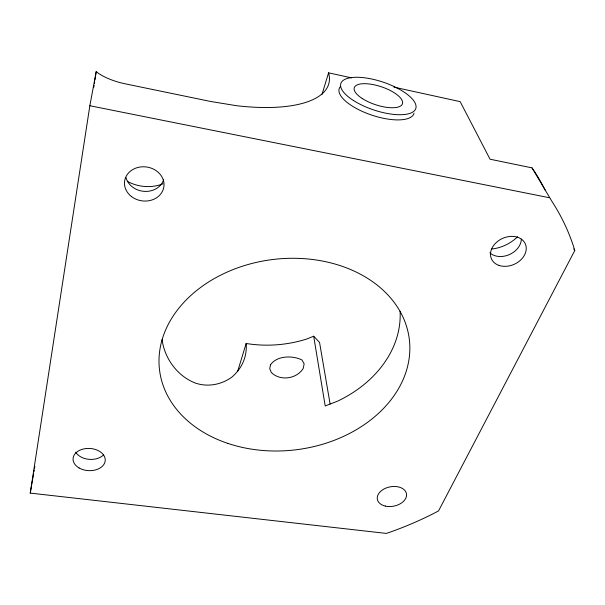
<?xml version="1.0" encoding="UTF-8"?>
<svg xmlns="http://www.w3.org/2000/svg" width="605" height="605" viewBox="0 0 605 605"><rect width="100%" height="100%" fill="white"/><g stroke="black" fill="none" stroke-linecap="round" stroke-linejoin="round"><path stroke-width="0.91" d="M393.908 87.135L460.171 101.648L490.042 159.206L532.014 167.88L551.957 201.412A303.831 234.921 -7.1 0 1 573.593 246.598L574.75 250.583L438.564 510.877L434.935 512.821A303.816 234.906 -7.1 0 1 390.233 532.082L386.262 533.413L30.25 493.098L89.843 105.739L96.218 71.587L98.736 73.53A38.077 15.17 12.8 0 0 125.227 83.823L210.684 101.481L236.343 105.671A129.22 47.969 14.7 0 0 328.568 72.827L351.573 77.871M93.82 87.135L94.1 85.32M94.38 83.505L94.66 81.69M94.94 79.875L96.218 71.587M30.25 493.098L31.702 484.688M31.823 483.977L33.646 473.458M33.956 471.681L34.251 469.941M34.553 468.194L34.863 466.432M237.659 371.364L246.182 343.375L247.468 343.685A109.452 90.425 -7 0 0 306.72 339.019L313.685 336.206L319.546 342.415L330.111 404.027M321.966 94.516L328.568 72.827M89.843 105.739L549.416 197.737M532.014 167.88L534.487 171.457A290.098 230.407 -7 0 1 545.128 190.053M573.812 248.95L574.75 250.583M313.685 336.206L325.203 405.955L337.666 401.123A120.304 94.244 -7.1 0 0 400.094 311.28M162.079 339.564C164.56 358.531 177.409 376.151 195.453 383.101C207.787 387.291 221.324 384.719 231.806 377.172A106.064 63.313 18.9 0 0 246.19 343.383M414.032 113.211A39.386 14.807 18.5 0 1 369.821 114.443A39.386 14.807 18.5 0 1 340.207 86.802M517.63 236.767A35.877 28.238 -25 0 1 491.653 249.056M162.987 183.837A38.312 33.691 9.9 0 1 127.224 181.288M163.66 179.791A19.526 16.932 8.6 0 1 144.504 191.384A19.526 16.932 8.6 0 1 125.999 177.666M103.523 454.968A15.911 11.079 3.1 0 1 88.776 459.316A15.911 11.079 3.1 0 1 75.731 452.185M521.366 239.051A18.241 14.104 -24.2 0 1 509.312 254.614A18.241 14.104 -24.2 0 1 489.831 252.845M270.488 364.815L269.732 368.695L271.282 372.43C280.032 381.347 296.692 379.025 303.211 368.468L304.149 363.839L301.978 359.983C292.752 355.324 276.939 355.46 270.488 364.815M79.149 467.99A16.123 11.117 3 0 0 105.081 461.592A16.123 11.117 3 0 0 83.203 449.039A16.123 11.117 3 0 0 79.149 467.99M227.73 443.352A125.832 95.84 -7.1 0 0 409.668 342.944A125.832 95.84 -7.1 0 0 215.872 277.68A125.832 95.84 -7.1 0 0 227.73 443.352M385.302 506.083A14.822 9.824 -11 0 0 406.552 494.383A14.822 9.824 -11 0 0 383.857 489.074A14.822 9.824 -11 0 0 385.302 506.083M131.421 196.504A19.836 17.091 8.1 0 0 163.705 187.732A19.836 17.091 8.1 0 0 137.615 167.54A19.836 17.091 8.1 0 0 131.421 196.504M499.133 265.459A18.513 14.195 -23.9 0 0 526.244 248.731A18.513 14.195 -23.9 0 0 499.745 239.898A18.513 14.195 -23.9 0 0 499.133 265.459M353.471 100.513A39.522 14.679 18.5 0 0 415.37 109.482A39.522 14.679 18.5 0 0 366.085 78A39.522 14.679 18.5 0 0 353.471 100.513M362.198 98.479A25.395 9.43 18.5 0 0 402.136 104.476A25.395 9.43 18.5 0 0 370.804 84.193A25.395 9.43 18.5 0 0 362.198 98.479"/></g></svg>
